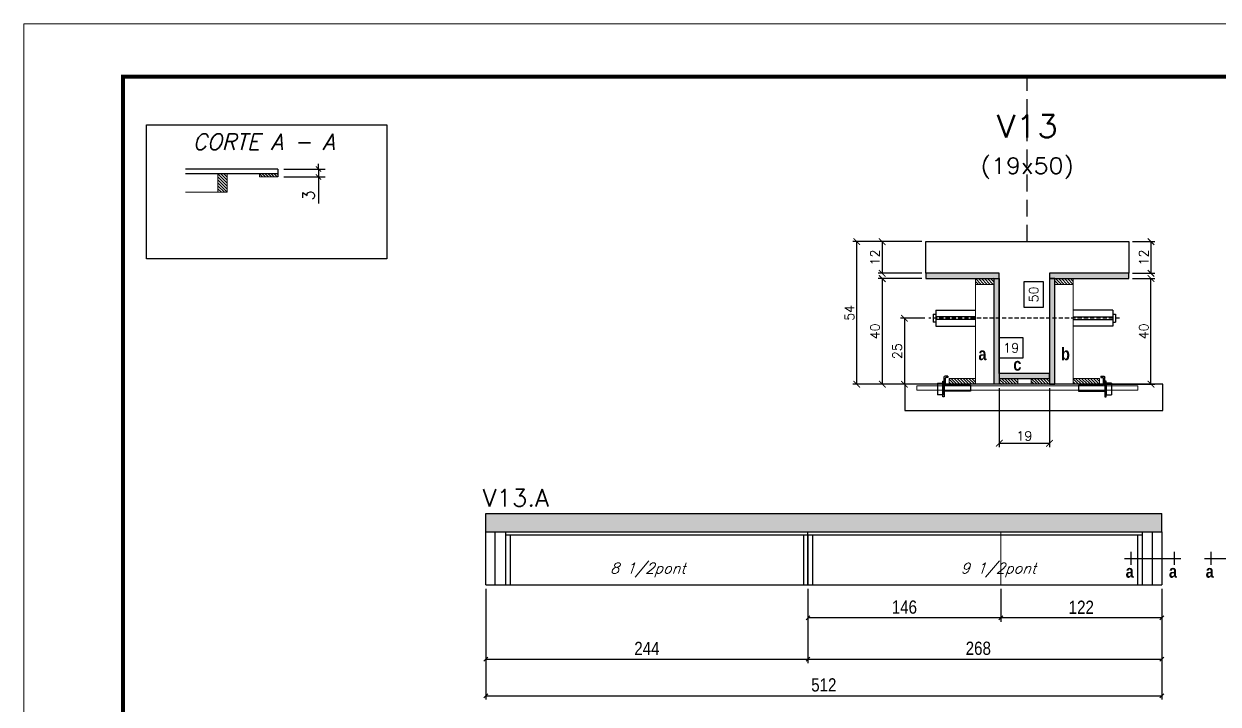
# Model space of a CAD drawing. Header units: millimetres. Extents: x 2921 to 9246, y 316 to 11751.
# Drawn here: x 4506 to 5411, y 6593 to 7109 of the extents above; entities that cross this region are included whole.
import ezdxf
from ezdxf.enums import TextEntityAlignment as Align

# ---------------------------------------------------------------- set-up
doc = ezdxf.new("R2010")
doc.units = ezdxf.units.MM
doc.linetypes.add('DASHED', pattern=[0.75, 0.5, -0.25])
doc.linetypes.add('HIDDEN', pattern=[9.525, 6.35, -3.175])
for name, color, linetype in [('1', 3, 'Continuous'), ('barrote', 251, 'Continuous'), ('COTA', 241, 'Continuous'), ('Cota Seção (2x)', 4, 'Continuous'), ('Cotas', 1, 'Continuous'), ('detalhes', 4, 'Continuous'), ('Hachura', 253, 'Continuous'), ('NOMENCLATURA', 7, 'Continuous'), ('Painéis', 200, 'Continuous'), ('presilha', 1, 'Continuous'), ('SARR_2.2x7', 40, 'Continuous'), ('SARR_3.5x7', 81, 'Continuous'), ('TENSOR', 3, 'Continuous'), ('texto', 7, 'Continuous'), ('Texto de Titulo', 7, 'Continuous'), ('Texto Qtd Sarr', 242, 'Continuous')]:
    doc.layers.add(name, color=color, linetype=linetype)
for name, color, linetype, lineweight in [('CONCRETO', 251, 'Continuous', 25), ('Folhas', 255, 'Continuous', 9), ('Madeira', 126, 'Continuous', 18), ('SARRAFO DE PRESSAO', 251, 'DASHED', 9), ('SCO-___-LAJ', 2, 'Continuous', 0), ('TEXTO PILAR', 3, 'Continuous', 15), ('Texto Seção', 7, 'Continuous', 15)]:
    doc.layers.add(name, color=color, linetype=linetype, lineweight=lineweight)
doc.styles.add('COTA TECNICA', font='techl___.ttf', dxfattribs={"height": 10})
doc.styles.add('REGUA-120', font='ROMANS.shx', dxfattribs={"height": 15})
doc.styles.add('Romans', font='romans.shx')
doc.styles.add('TECNICA', font='techb___.ttf', dxfattribs={"height": 10})
doc.dimstyles.new('COTA PARA DETALHES', dxfattribs={"dimtxt": 9, "dimasz": 4, "dimexe": 5, "dimexo": 5, "dimgap": 3, "dimtad": 1, "dimdec": 1, "dimlfac": 0.5, "dimzin": 12, "dimdsep": 46, "dimtxsty": 'Romans', "dimblk": 'ARCHTICK', "dimcen": 10, "dimdle": 5, "dimclrd": 4, "dimclre": 4, "dimclrt": 240, "dimadec": 1, "dimazin": 3, "dimtfac": 1, "dimtdec": 1, "dimtmove": 0, "dimatfit": 3, "dimldrblk": 'ARCHTICK', "dimfxl": 1, "dimtolj": 1, "dimtzin": 12, "dimarcsym": 0})
doc.dimstyles.new('Cota Seção (2x)', dxfattribs={"dimtxt": 7, "dimasz": 5, "dimexe": 3, "dimexo": 3, "dimgap": 2, "dimtad": 3, "dimdec": 1, "dimlfac": 0.5, "dimzin": 12, "dimdsep": 46, "dimtxsty": 'Romans', "dimblk": 'ARCHTICK', "dimcen": 0, "dimclrd": 4, "dimclre": 4, "dimclrt": 1, "dimadec": 1, "dimazin": 3, "dimtfac": 1, "dimtdec": 1, "dimtmove": 0, "dimatfit": 3, "dimldrblk": 'OBLIQUE', "dimfxl": 1, "dimtolj": 1, "dimtzin": 12, "dimarcsym": 0})
doc.dimstyles.new('Cota Seção interna', dxfattribs={"dimtxt": 7, "dimasz": 6, "dimexe": 0.18, "dimexo": 2, "dimgap": -4, "dimtad": 3, "dimdec": 1, "dimlfac": 0.5, "dimzin": 12, "dimdsep": 46, "dimtxsty": 'Romans', "dimblk": 'ARCHTICK', "dimcen": 0.09, "dimse1": 1, "dimse2": 1, "dimsd1": 1, "dimsd2": 1, "dimclrd": 180, "dimclre": 5, "dimclrt": 1, "dimadec": 0, "dimazin": 3, "dimtfac": 1, "dimtdec": 1, "dimtofl": 0, "dimtmove": 0, "dimatfit": 3, "dimldrblk": 'ARCHTICK', "dimfxl": 1, "dimtolj": 1, "dimtzin": 0, "dimarcsym": 0})
doc.dimstyles.new('PAINEL', dxfattribs={"dimtxt": 10, "dimasz": 3, "dimexe": 3, "dimexo": 3, "dimgap": 3, "dimtad": 1, "dimdec": 1, "dimzin": 12, "dimdsep": 46, "dimtxsty": 'COTA TECNICA', "dimblk1": 'OBLIQUE', "dimblk2": 'OBLIQUE', "dimsah": 1, "dimcen": 0.9, "dimclrd": 4, "dimclre": 4, "dimclrt": 240, "dimadec": 1, "dimazin": 3, "dimtfac": 1, "dimtdec": 1, "dimtmove": 0, "dimatfit": 3, "dimfxl": 1, "dimtolj": 1, "dimtzin": 12, "dimarcsym": 0})
pattern_1 = [(315, (28201.551, -1393.844), (1.12253202, 1.12253202), [])]
pattern_2 = [(315, (44.5054, -4580.979), (1.12253202, 1.12253202), [])]

# ---------------------------------------------------------------- blocks, each defined once
blk = doc.blocks.new('9999999999')
at = {"layer": 'Folhas'}
blk.add_lwpolyline([(98138.98, 34190.21), (99623.98, 34190.21), (99623.98, 35240.21), (98138.98, 35240.21)], close=True, dxfattribs=at)
at = {"layer": 'Folhas', "color": 30, "const_width": 3}
blk.add_lwpolyline([(98213.98, 34230.21), (99583.98, 34230.21), (99583.98, 35200.21), (98213.98, 35200.21)], close=True, dxfattribs=at)
blk = doc.blocks.new('_Oblique')
at = {"layer": '1', "color": 0, "lineweight": -2}
blk.add_line((-0.5, -0.5), (0.5, 0.5), dxfattribs=at)
blk = doc.blocks.new('*D672')
at = {"layer": 'COTA', "color": 4, "linetype": 'ByBlock', "lineweight": -2, "transparency": 16777216}
for p, q in [((4856.02, 6680.82), (4856.02, 6624.51)), ((5100.02, 6680.82), (5100.02, 6624.51)), ((4856.02, 6627.51), (5100.02, 6627.51))]:
    blk.add_line(p, q, dxfattribs=at)
at = {"layer": 'Defpoints', "color": 0, "linetype": 'ByBlock', "transparency": 16777216}
for p in [(4856.02, 6683.82), (5100.02, 6683.82), (5100.02, 6627.51)]:
    blk.add_point(p, dxfattribs=at)
at = {"layer": 'COTA', "color": 4, "linetype": 'ByBlock', "lineweight": -2, "transparency": 16777216, "xscale": 3, "yscale": 3, "zscale": 3, "rotation": 180}
blk.add_blockref('_Oblique', (4856.02, 6627.51), dxfattribs=at)
at = {"layer": 'COTA', "color": 4, "linetype": 'ByBlock', "lineweight": -2, "transparency": 16777216, "xscale": 3, "yscale": 3, "zscale": 3}
blk.add_blockref('_Oblique', (5100.02, 6627.51), dxfattribs=at)
at = {"layer": 'COTA', "color": 240, "linetype": 'ByBlock', "transparency": 16777216, "insert": (4978.02, 6635.58), "char_height": 10, "attachment_point": 5, "style": 'COTA TECNICA'}
blk.add_mtext('\\A1;244', dxfattribs=at)
blk = doc.blocks.new('*D1114')
at = {"layer": 'COTA', "color": 4, "linetype": 'ByBlock', "lineweight": -2, "transparency": 16777216}
for p, q in [((4856.02, 6680.82), (4856.02, 6596.78)), ((5368.02, 6680.82), (5368.02, 6596.78)), ((4856.02, 6599.78), (5368.02, 6599.78))]:
    blk.add_line(p, q, dxfattribs=at)
at = {"layer": 'Defpoints', "color": 0, "linetype": 'ByBlock', "transparency": 16777216}
for p in [(4856.02, 6683.82), (5368.02, 6683.82), (5368.02, 6599.78)]:
    blk.add_point(p, dxfattribs=at)
at = {"layer": 'COTA', "color": 4, "linetype": 'ByBlock', "lineweight": -2, "transparency": 16777216, "xscale": 3, "yscale": 3, "zscale": 3, "rotation": 180}
blk.add_blockref('_Oblique', (4856.02, 6599.78), dxfattribs=at)
at = {"layer": 'COTA', "color": 4, "linetype": 'ByBlock', "lineweight": -2, "transparency": 16777216, "xscale": 3, "yscale": 3, "zscale": 3}
blk.add_blockref('_Oblique', (5368.02, 6599.78), dxfattribs=at)
at = {"layer": 'COTA', "color": 240, "linetype": 'ByBlock', "transparency": 16777216, "insert": (5112.02, 6607.89), "char_height": 10, "attachment_point": 5, "style": 'COTA TECNICA'}
blk.add_mtext('\\A1;512', dxfattribs=at)
blk = doc.blocks.new('*D1115')
at = {"layer": 'COTA', "color": 4, "lineweight": -2, "transparency": 16777216}
for p, q in [((5100.02, 6680.82), (5100.02, 6624.51)), ((5368.02, 6680.82), (5368.02, 6624.51)), ((5100.02, 6627.51), (5368.02, 6627.51))]:
    blk.add_line(p, q, dxfattribs=at)
at = {"layer": 'Defpoints', "color": 0, "transparency": 16777216}
for p in [(5100.02, 6683.82), (5368.02, 6683.82), (5368.02, 6627.51)]:
    blk.add_point(p, dxfattribs=at)
at = {"layer": 'COTA', "color": 4, "lineweight": -2, "transparency": 16777216, "xscale": 3, "yscale": 3, "zscale": 3, "rotation": 180}
blk.add_blockref('_Oblique', (5100.02, 6627.51), dxfattribs=at)
at = {"layer": 'COTA', "color": 4, "lineweight": -2, "transparency": 16777216, "xscale": 3, "yscale": 3, "zscale": 3}
blk.add_blockref('_Oblique', (5368.02, 6627.51), dxfattribs=at)
at = {"layer": 'COTA', "color": 240, "transparency": 16777216, "insert": (5229.02, 6635.64), "char_height": 10, "attachment_point": 5, "style": 'COTA TECNICA'}
blk.add_mtext('\\A1;268 ', dxfattribs=at)
blk = doc.blocks.new('*D1121')
at = {"layer": 'Defpoints', "color": 0, "transparency": 16777216}
for p in [(5246.02, 6683.82), (5368.02, 6683.82), (5246.02, 6658.73)]:
    blk.add_point(p, dxfattribs=at)
at = {"layer": 'Painéis', "color": 4, "lineweight": -2, "transparency": 16777216}
for p, q in [((5246.02, 6680.82), (5246.02, 6655.73)), ((5368.02, 6680.82), (5368.02, 6655.73)), ((5368.02, 6658.73), (5246.02, 6658.73))]:
    blk.add_line(p, q, dxfattribs=at)
at = {"layer": 'Painéis', "color": 4, "lineweight": -2, "transparency": 16777216, "xscale": 3, "yscale": 3, "zscale": 3, "rotation": 180}
blk.add_blockref('_Oblique', (5246.02, 6658.73), dxfattribs=at)
at = {"layer": 'Painéis', "color": 4, "lineweight": -2, "transparency": 16777216, "xscale": 3, "yscale": 3, "zscale": 3}
blk.add_blockref('_Oblique', (5368.02, 6658.73), dxfattribs=at)
at = {"layer": 'Painéis', "color": 240, "lineweight": 5, "transparency": 16777216, "insert": (5307.02, 6666.79), "char_height": 10, "attachment_point": 5, "style": 'COTA TECNICA'}
blk.add_mtext('\\A1;122', dxfattribs=at)
blk = doc.blocks.new('*D1122')
at = {"layer": 'Defpoints', "color": 0, "transparency": 16777216}
for p in [(5100.02, 6683.82), (5246.02, 6683.82), (5100.02, 6658.73)]:
    blk.add_point(p, dxfattribs=at)
at = {"layer": 'Painéis', "color": 4, "lineweight": -2, "transparency": 16777216}
for p, q in [((5100.02, 6680.82), (5100.02, 6655.73)), ((5246.02, 6680.82), (5246.02, 6655.73)), ((5246.02, 6658.73), (5100.02, 6658.73))]:
    blk.add_line(p, q, dxfattribs=at)
at = {"layer": 'Painéis', "color": 4, "lineweight": -2, "transparency": 16777216, "xscale": 3, "yscale": 3, "zscale": 3, "rotation": 180}
blk.add_blockref('_Oblique', (5100.02, 6658.73), dxfattribs=at)
at = {"layer": 'Painéis', "color": 4, "lineweight": -2, "transparency": 16777216, "xscale": 3, "yscale": 3, "zscale": 3}
blk.add_blockref('_Oblique', (5246.02, 6658.73), dxfattribs=at)
at = {"layer": 'Painéis', "color": 240, "lineweight": 5, "transparency": 16777216, "insert": (5173.02, 6666.84), "char_height": 10, "attachment_point": 5, "style": 'COTA TECNICA'}
blk.add_mtext('\\A1;146', dxfattribs=at)
blk = doc.blocks.new('titulo1')
at = {"layer": 'Defpoints', "color": 252, "linetype": 'HIDDEN', "ltscale": 2}
blk.add_line((0, 0), (0, 125), dxfattribs=at)
at = {"layer": 'Defpoints', "style": 'Romans', "oblique": 15}
blk.add_attdef('FOLHA', text='', height=10, dxfattribs=at).set_placement((0, 15.58), align=Align.MIDDLE_CENTER)
at = {"layer": 'Texto Qtd Sarr', "color": 3, "style": 'Romans', "oblique": 15}
for tag, height, p in [('TITULO', 17, (0, 71.45)), ('SEÇÃO', 12, (0, 41.55))]:
    blk.add_attdef(tag, text='', height=height, dxfattribs=at).set_placement(p, align=Align.MIDDLE_CENTER)
blk = doc.blocks.new('_ArchTick')
at = {"color": 0, "linetype": 'ByBlock', "const_width": 0.15}
blk.add_lwpolyline([(-0.5, -0.5), (0.5, 0.5)], dxfattribs=at)
blk = doc.blocks.new('*D692')
at = {"layer": 'COTA', "color": 4, "lineweight": -2, "transparency": 16777216}
for p, q in [((5345.93, 6943.8), (5362.8, 6943.8)), ((5359.8, 6943.8), (5359.8, 6919.8)), ((5345.93, 6919.8), (5362.8, 6919.8))]:
    blk.add_line(p, q, dxfattribs=at)
at = {"layer": 'Defpoints', "color": 0, "transparency": 16777216}
for p in [(5342.93, 6943.8), (5342.93, 6919.8), (5359.8, 6919.8)]:
    blk.add_point(p, dxfattribs=at)
at = {"layer": 'COTA', "color": 4, "lineweight": -2, "transparency": 16777216, "xscale": 5, "yscale": 5, "zscale": 5}
for p, rotation in [((5359.8, 6943.8), 90), ((5359.8, 6919.8), 270)]:
    blk.add_blockref('_ArchTick', p, dxfattribs=dict(at, rotation=rotation))
at = {"layer": 'COTA', "color": 1, "transparency": 16777216, "insert": (5354.3, 6931.8), "char_height": 7, "attachment_point": 5, "rotation": 90, "style": 'Romans'}
blk.add_mtext('\\A1;12', dxfattribs=at)
blk = doc.blocks.new('*D693')
at = {"layer": 'COTA', "color": 4, "lineweight": -2, "transparency": 16777216}
for p, q in [((5186.33, 6943.8), (5133.95, 6943.8)), ((5136.95, 6835.8), (5136.95, 6943.8)), ((5208.33, 6835.8), (5133.95, 6835.8))]:
    blk.add_line(p, q, dxfattribs=at)
at = {"layer": 'Defpoints', "color": 0, "transparency": 16777216}
for p in [(5136.95, 6943.8), (5189.33, 6943.8), (5211.33, 6835.8)]:
    blk.add_point(p, dxfattribs=at)
at = {"layer": 'COTA', "color": 4, "lineweight": -2, "transparency": 16777216, "xscale": 5, "yscale": 5, "zscale": 5}
for p, rotation in [((5136.95, 6943.8), 90), ((5136.95, 6835.8), 270)]:
    blk.add_blockref('_ArchTick', p, dxfattribs=dict(at, rotation=rotation))
at = {"layer": 'COTA', "color": 1, "transparency": 16777216, "insert": (5131.45, 6889.8), "char_height": 7, "attachment_point": 5, "rotation": 90, "style": 'Romans'}
blk.add_mtext('\\A1;54', dxfattribs=at)
blk = doc.blocks.new('*D694')
at = {"layer": 'COTA', "color": 4, "lineweight": -2, "transparency": 16777216}
for p, q in [((5345.93, 6915.8), (5362.8, 6915.8)), ((5359.8, 6835.8), (5359.8, 6915.8)), ((5319.53, 6835.8), (5362.8, 6835.8))]:
    blk.add_line(p, q, dxfattribs=at)
at = {"layer": 'Defpoints', "color": 0, "transparency": 16777216}
for p in [(5342.93, 6915.8), (5359.8, 6915.8), (5316.53, 6835.8)]:
    blk.add_point(p, dxfattribs=at)
at = {"layer": 'COTA', "color": 4, "lineweight": -2, "transparency": 16777216, "xscale": 5, "yscale": 5, "zscale": 5}
for p, rotation in [((5359.8, 6915.8), 90), ((5359.8, 6835.8), 270)]:
    blk.add_blockref('_ArchTick', p, dxfattribs=dict(at, rotation=rotation))
at = {"layer": 'COTA', "color": 1, "transparency": 16777216, "insert": (5354.3, 6875.8), "char_height": 7, "attachment_point": 5, "rotation": 90, "style": 'Romans'}
blk.add_mtext('\\A1;40', dxfattribs=at)
blk = doc.blocks.new('*D695')
at = {"layer": 'Cota Seção (2x)', "color": 180, "lineweight": -2, "transparency": 16777216}
for p, q in [((5278.43, 6913.47), (5263.43, 6913.47)), ((5263.43, 6913.47), (5263.43, 6894.13)), ((5278.43, 6894.13), (5278.43, 6913.47)), ((5263.43, 6894.13), (5278.43, 6894.13))]:
    blk.add_line(p, q, dxfattribs=at)
at = {"layer": 'Defpoints', "color": 0, "transparency": 16777216}
for p in [(5282.43, 6943.8), (5293.93, 6943.8), (5293.93, 6843.8)]:
    blk.add_point(p, dxfattribs=at)
at = {"layer": 'Cota Seção (2x)', "color": 1, "transparency": 16777216, "insert": (5270.93, 6903.8), "char_height": 7, "attachment_point": 5, "rotation": 90, "style": 'Romans'}
blk.add_mtext('\\A1;50', dxfattribs=at)
blk = doc.blocks.new('*D696')
at = {"layer": 'COTA', "color": 4, "lineweight": -2, "transparency": 16777216}
for p, q in [((5186.33, 6943.8), (5153.27, 6943.8)), ((5156.27, 6943.8), (5156.27, 6919.8)), ((5186.33, 6919.8), (5153.27, 6919.8))]:
    blk.add_line(p, q, dxfattribs=at)
at = {"layer": 'Defpoints', "color": 0, "transparency": 16777216}
for p in [(5189.33, 6943.8), (5156.27, 6919.8), (5189.33, 6919.8)]:
    blk.add_point(p, dxfattribs=at)
at = {"layer": 'COTA', "color": 4, "lineweight": -2, "transparency": 16777216, "xscale": 5, "yscale": 5, "zscale": 5}
for p, rotation in [((5156.27, 6943.8), 90), ((5156.27, 6919.8), 270)]:
    blk.add_blockref('_ArchTick', p, dxfattribs=dict(at, rotation=rotation))
at = {"layer": 'COTA', "color": 1, "transparency": 16777216, "insert": (5150.77, 6931.8), "char_height": 7, "attachment_point": 5, "rotation": 90, "style": 'Romans'}
blk.add_mtext('\\A1;12', dxfattribs=at)
blk = doc.blocks.new('*D697')
at = {"layer": 'COTA', "color": 4, "lineweight": -2, "transparency": 16777216}
for p, q in [((5186.33, 6915.8), (5153.27, 6915.8)), ((5156.27, 6915.8), (5156.27, 6835.8)), ((5208.33, 6835.8), (5153.27, 6835.8))]:
    blk.add_line(p, q, dxfattribs=at)
at = {"layer": 'Defpoints', "color": 0, "transparency": 16777216}
for p in [(5189.33, 6915.8), (5156.27, 6835.8), (5211.33, 6835.8)]:
    blk.add_point(p, dxfattribs=at)
at = {"layer": 'COTA', "color": 4, "lineweight": -2, "transparency": 16777216, "xscale": 5, "yscale": 5, "zscale": 5}
for p, rotation in [((5156.27, 6915.8), 90), ((5156.27, 6835.8), 270)]:
    blk.add_blockref('_ArchTick', p, dxfattribs=dict(at, rotation=rotation))
at = {"layer": 'COTA', "color": 1, "transparency": 16777216, "insert": (5150.77, 6875.8), "char_height": 7, "attachment_point": 5, "rotation": 90, "style": 'Romans'}
blk.add_mtext('\\A1;40', dxfattribs=at)
blk = doc.blocks.new('PRESILHA METÁLICA 1')
at = {"layer": 'presilha'}
for p, q in [((6, 15.5), (7.5, 15.5)), ((6, -2.5), (6, 15.5)), ((7.5, 10.6), (7.5, 19.9)), ((7.5, 15.5), (7.5, -2.5)), ((12, 21), (8.6, 21)), ((9, 11.6), (9, 18.9)), ((12, 19.5), (9.6, 19.5)), ((12, 21), (12, 19.5)), ((0, 13), (6, 13)), ((0, 13), (0, 0)), ((6, 0), (0, 0)), ((6, 13), (6, 0)), ((37.5, 4.1), (7.5, 4.1)), ((37.5, 11), (9.6, 11)), ((37.5, 11), (37.5, 4.1)), ((7.5, -2.5), (6, -2.5))]:
    blk.add_line(p, q, dxfattribs=at)
for centre, radius, start, end in [((8.6, 19.9), 1.14, 90, 180), ((9.6, 18.9), 0.57, 90, 180), ((9.6, 11.6), 0.57, 180, 270)]:
    blk.add_arc(centre, radius, start, end, dxfattribs=at)
blk = doc.blocks.new('*D698')
at = {"layer": 'COTA', "color": 4, "lineweight": -2, "transparency": 16777216}
for p, q in [((5244.93, 6832.8), (5244.93, 6788.07)), ((5282.93, 6832.8), (5282.93, 6788.07)), ((5244.93, 6791.07), (5282.93, 6791.07))]:
    blk.add_line(p, q, dxfattribs=at)
at = {"layer": 'Defpoints', "color": 0, "transparency": 16777216}
for p in [(5244.93, 6835.8), (5282.93, 6835.8), (5282.93, 6791.07)]:
    blk.add_point(p, dxfattribs=at)
at = {"layer": 'COTA', "color": 4, "lineweight": -2, "transparency": 16777216, "xscale": 5, "yscale": 5, "zscale": 5, "rotation": 180}
blk.add_blockref('_ArchTick', (5244.93, 6791.07), dxfattribs=at)
at = {"layer": 'COTA', "color": 4, "lineweight": -2, "transparency": 16777216, "xscale": 5, "yscale": 5, "zscale": 5}
blk.add_blockref('_ArchTick', (5282.93, 6791.07), dxfattribs=at)
at = {"layer": 'COTA', "color": 1, "transparency": 16777216, "insert": (5263.93, 6796.57), "char_height": 7, "attachment_point": 5, "style": 'Romans'}
blk.add_mtext('\\A1;19', dxfattribs=at)
blk = doc.blocks.new('*D1123')
at = {"layer": 'COTA', "color": 4, "lineweight": -2, "transparency": 16777216}
for p, q in [((5188.63, 6885.77), (5170.07, 6885.77)), ((5173.07, 6885.77), (5173.07, 6835.8)), ((5188.63, 6835.8), (5170.07, 6835.8))]:
    blk.add_line(p, q, dxfattribs=at)
at = {"layer": 'Defpoints', "color": 0, "transparency": 16777216}
for p in [(5191.63, 6885.77), (5173.07, 6835.8), (5191.63, 6835.8)]:
    blk.add_point(p, dxfattribs=at)
at = {"layer": 'COTA', "color": 4, "lineweight": -2, "transparency": 16777216, "xscale": 5, "yscale": 5, "zscale": 5}
for p, rotation in [((5173.07, 6885.77), 90), ((5173.07, 6835.8), 270)]:
    blk.add_blockref('_ArchTick', p, dxfattribs=dict(at, rotation=rotation))
at = {"layer": 'COTA', "color": 1, "transparency": 16777216, "insert": (5167.57, 6860.78), "char_height": 7, "attachment_point": 5, "rotation": 90, "style": 'Romans'}
blk.add_mtext('\\A1;25', dxfattribs=at)
blk = doc.blocks.new('*D699')
at = {"layer": 'Cota Seção (2x)', "color": 180, "lineweight": -2, "transparency": 16777216}
for p, q in [((5262.93, 6870.8), (5244.93, 6870.8)), ((5244.93, 6870.8), (5244.93, 6855.8)), ((5262.93, 6855.8), (5262.93, 6870.8)), ((5244.93, 6855.8), (5262.93, 6855.8))]:
    blk.add_line(p, q, dxfattribs=at)
at = {"layer": 'Defpoints', "color": 0, "transparency": 16777216}
for p in [(5282.93, 6851.8), (5244.93, 6835.8), (5282.93, 6835.8)]:
    blk.add_point(p, dxfattribs=at)
at = {"layer": 'Cota Seção (2x)', "color": 1, "transparency": 16777216, "insert": (5253.93, 6863.3), "char_height": 7, "attachment_point": 5, "style": 'Romans'}
blk.add_mtext('\\A1;19', dxfattribs=at)
blk = doc.blocks.new('*D281')
at = {"layer": 'COTA', "color": 4, "lineweight": -2, "transparency": 16777216}
for p, q in [((4729.29, 6998.8), (4729.29, 7002.8)), ((4702.94, 6998.8), (4734.29, 6998.8)), ((4702.94, 6992.8), (4734.29, 6992.8)), ((4729.29, 6998.8), (4729.29, 6992.8)), ((4729.29, 6992.8), (4729.29, 6972.8))]:
    blk.add_line(p, q, dxfattribs=at)
at = {"layer": 'Defpoints', "color": 0, "transparency": 16777216}
for p in [(4697.94, 6998.8), (4697.94, 6992.8), (4729.29, 6992.8)]:
    blk.add_point(p, dxfattribs=at)
at = {"layer": 'COTA', "color": 4, "lineweight": -2, "transparency": 16777216, "xscale": 4, "yscale": 4, "zscale": 4}
for p, rotation in [((4729.29, 6998.8), 270), ((4729.29, 6992.8), 90)]:
    blk.add_blockref('_ArchTick', p, dxfattribs=dict(at, rotation=rotation))
at = {"layer": 'COTA', "color": 240, "transparency": 16777216, "insert": (4721.79, 6978.8), "char_height": 9, "attachment_point": 5, "rotation": 90, "style": 'Romans'}
blk.add_mtext('\\A1;3', dxfattribs=at)

msp = doc.modelspace()

# ---------------------------------------------------------------- hatches: boundary and pattern name
at = {"layer": 'COTA', "linetype": 'ByBlock'}
h = msp.add_hatch(dxfattribs=at)
h.set_pattern_fill('AR-CONC', color=256, scale=0.03)
h.set_pattern_definition([(50, (-126612.342, -27160.1353), (5.46554007, -0.47817257), [0.5715, -6.2865]), (355, (-126612.342, -27160.1353), (-1.05730264, 5.73170536), [0.4572, -5.02921753]), (100.4514447, (-126611.8865, -27160.175), (4.40823741, 5.25353256), [0.48570026, -5.34270734]), (46.1842, (-126612.342, -27158.611), (8.13237123, -1.26126984), [0.85725, -9.42975]), (96.6355576, (-126611.664, -27158.716), (7.122124, 7.42278374), [0.7285507, -8.01406824]), (351.184151, (-126612.342, -27158.611), (7.122124, 7.42278374), [0.685799, -7.54379196]), (21, (-126611.58, -27158.9923), (4.54843174, -3.06795595), [0.5715, -6.2865]), (326, (-126611.58, -27158.9923), (1.85406085, 5.52563898), [0.4572, -5.0292]), (71.451445, (-126611.201, -27159.248), (6.40249258, 2.45768307), [0.48570026, -5.34269813]), (37.5, (-126612.342, -27160.1353), (0.092658098, 2.536651166), [0, -4.96824, 0, -5.1054, 0, -5.04825]), (7.5, (-126612.342, -27160.1353), (2.004589875, 3.005417245), [0, -2.91084, 0, -4.85394, 0, -1.92405]), (327.5, (-126614.0413, -27160.1353), (4.067717855, -0.17186232), [0, -1.905, 0, -5.9436, 0, -7.8867]), (317.5, (-126614.8033, -27160.1353), (4.44387544, 0.76279473), [0, -2.4765, 0, -3.94716, 0, -5.6007])])
h.paths.add_polyline_path([(5368.02, 6723.82), (5368.02, 6737.82), (4856.02, 6737.82), (4856.02, 6723.82)])
at = {"layer": 'Hachura'}
h = msp.add_hatch(dxfattribs=at)
h.set_pattern_fill('ANSI31', color=256, scale=0.5, angle=270, style=0)
h.set_pattern_definition(pattern_2)
h.paths.add_polyline_path([(4660.09, 6995.2), (4653.09, 6995.2), (4653.09, 6981.2), (4660.09, 6981.2)])
h = msp.add_hatch(dxfattribs=at)
h.set_pattern_fill('ANSI31', color=256, scale=0.5, angle=270, style=0)
h.set_pattern_definition(pattern_2)
h.paths.add_polyline_path([(4684.47, 6995.2), (4684.47, 6992.8), (4698.45, 6992.8), (4698.45, 6995.2)])
h = msp.add_hatch(color=256, dxfattribs=at)
h.dxf.hatch_style = 1
h.paths.add_polyline_path([(5244.93, 6915.8), (5244.93, 6919.8), (5189.33, 6919.8), (5189.33, 6915.8)])
h = msp.add_hatch(color=256, dxfattribs=at)
h.dxf.hatch_style = 1
h.paths.add_polyline_path([(5244.93, 6919.8), (5240.93, 6919.8), (5240.93, 6835.8), (5244.93, 6835.8)])
h = msp.add_hatch(color=256, dxfattribs=at)
h.dxf.hatch_style = 1
h.paths.add_polyline_path([(5286.93, 6919.8), (5282.93, 6919.8), (5282.93, 6835.8), (5286.93, 6835.8)])
h = msp.add_hatch(color=256, dxfattribs=at)
h.dxf.hatch_style = 1
h.paths.add_polyline_path([(5342.93, 6915.8), (5342.93, 6919.8), (5282.93, 6919.8), (5282.93, 6915.8)])
h = msp.add_hatch(dxfattribs=at)
h.set_pattern_fill('ANSI31', color=256, scale=0.5, angle=270, style=0)
h.set_pattern_definition([(315, (28201.551, -1391.844), (1.12253202, 1.12253202), [])])
h.paths.add_polyline_path([(5240.93, 6911.4), (5240.93, 6915.8), (5226.93, 6915.8), (5226.93, 6911.4)])
h = msp.add_hatch(dxfattribs=at)
h.set_pattern_fill('ANSI31', color=256, scale=0.5, angle=270, style=0)
h.set_pattern_definition([(315, (28201.551, -1391.844), (1.12253202, 1.12253202), [])])
h.paths.add_polyline_path([(5286.93, 6911.4), (5286.93, 6915.8), (5300.93, 6915.8), (5300.93, 6911.4)])
h = msp.add_hatch(dxfattribs=at)
h.set_pattern_fill('ANSI31', color=256, scale=0.5, angle=270, style=0)
h.set_pattern_definition([(315, (28201.551, -1393.844), (1.12253202, 1.12253202), [])])
h.paths.add_polyline_path([(5206.93, 6835.8), (5206.93, 6840.2), (5226.93, 6840.2), (5226.93, 6835.8)])
h = msp.add_hatch(color=256, dxfattribs=at)
h.dxf.hatch_style = 1
h.paths.add_polyline_path([(5282.93, 6840.2), (5282.93, 6843.8), (5244.93, 6843.8), (5244.93, 6840.2)])
h = msp.add_hatch(dxfattribs=at)
h.set_pattern_fill('ANSI31', color=256, scale=0.5, angle=270, style=0)
h.set_pattern_definition(pattern_1)
h.paths.add_polyline_path([(5244.93, 6835.8), (5244.93, 6840.2), (5258.93, 6840.2), (5258.93, 6835.8)])
h = msp.add_hatch(dxfattribs=at)
h.set_pattern_fill('ANSI31', color=256, scale=0.5, angle=270, style=0)
h.set_pattern_definition(pattern_1)
h.paths.add_polyline_path([(5282.93, 6835.8), (5282.93, 6840.2), (5268.93, 6840.2), (5268.93, 6835.8)])
h = msp.add_hatch(dxfattribs=at)
h.set_pattern_fill('ANSI31', color=256, scale=0.5, angle=270, style=0)
h.set_pattern_definition(pattern_1)
h.paths.add_polyline_path([(5320.93, 6835.8), (5320.93, 6840.2), (5300.93, 6840.2), (5300.93, 6835.8)])

# ---------------------------------------------------------------- linework, layer by layer
at = {"ltscale": 3}
for p, q in [((5194.93, 6888.77), (5194.93, 6882.77)), ((5194.93, 6888.77), (5196.93, 6888.77)), ((5196.93, 6891.77), (5196.93, 6879.77)), ((5196.93, 6891.77), (5226.93, 6891.77)), ((5226.93, 6886.77), (5196.93, 6886.77)), ((5226.93, 6884.77), (5196.93, 6884.77)), ((5330.93, 6891.77), (5300.93, 6891.77)), ((5300.93, 6886.77), (5330.93, 6886.77)), ((5300.93, 6884.77), (5330.93, 6884.77)), ((5330.93, 6891.77), (5330.93, 6879.77)), ((5330.93, 6888.77), (5332.93, 6888.77)), ((5332.93, 6888.77), (5332.93, 6882.77)), ((5196.93, 6882.77), (5194.93, 6882.77)), ((5196.93, 6879.77), (5226.93, 6879.77)), ((5330.93, 6879.77), (5300.93, 6879.77)), ((5330.93, 6882.77), (5332.93, 6882.77))]:
    msp.add_line(p, q, dxfattribs=at)
at = {"layer": 'barrote'}
msp.add_lwpolyline([(5173.48, 6815.8), (5368.66, 6815.8), (5368.66, 6835.8), (5173.48, 6835.8)], close=True, dxfattribs=at)
at = {"layer": 'CONCRETO'}
msp.add_lwpolyline([(5189.33, 6919.8), (5189.33, 6943.8), (5342.93, 6943.8), (5342.93, 6919.8), (5282.93, 6919.8), (5282.93, 6843.8), (5244.93, 6843.8), (5244.93, 6919.8)], close=True, dxfattribs=at)
at = {"layer": 'COTA', "linetype": 'ByBlock'}
for p, q in [((4856.02, 6737.82), (5368.02, 6737.82)), ((4856.02, 6723.82), (4856.02, 6737.82)), ((5368.02, 6723.82), (5368.02, 6737.82))]:
    msp.add_line(p, q, dxfattribs=at)
at = {"layer": 'Cotas', "linetype": 'HIDDEN', "ltscale": 50}
msp.add_lwpolyline([(4599.1, 7032.2), (4781.07, 7032.2), (4781.07, 6930.76), (4599.1, 6930.76)], close=True, dxfattribs=at)
at = {"layer": 'Madeira'}
msp.add_lwpolyline([(4660.09, 6995.2), (4660.09, 6981.2), (4628.61, 6981.2)], dxfattribs=at)
for points in [[(4660.09, 6981.2), (4660.09, 6995.2), (4653.09, 6995.2), (4653.09, 6981.2)], [(4684.47, 6995.2), (4698.45, 6995.2), (4698.45, 6992.8), (4684.47, 6992.8)], [(5240.93, 6911.4), (5240.93, 6915.8), (5226.93, 6915.8), (5226.93, 6911.4)], [(5240.93, 6915.8), (5226.93, 6915.8), (5226.93, 6835.8), (5240.93, 6835.8)], [(5286.93, 6911.4), (5286.93, 6915.8), (5300.93, 6915.8), (5300.93, 6911.4)], [(5286.93, 6915.8), (5300.93, 6915.8), (5300.93, 6835.8), (5286.93, 6835.8)], [(5206.93, 6835.8), (5206.93, 6840.2), (5226.93, 6840.2), (5226.93, 6835.8)], [(5244.93, 6835.8), (5244.93, 6840.2), (5258.93, 6840.2), (5258.93, 6835.8)], [(5282.93, 6835.8), (5282.93, 6840.2), (5268.93, 6840.2), (5268.93, 6835.8)], [(5320.93, 6835.8), (5320.93, 6840.2), (5300.93, 6840.2), (5300.93, 6835.8)]]:
    msp.add_lwpolyline(points, close=True, dxfattribs=at)
at = {"layer": 'NOMENCLATURA', "linetype": 'Continuous'}
for p, q in [((5339.64, 6703.82), (5382.4, 6703.82)), ((5344.64, 6708.8), (5344.64, 6698.84)), ((5377.4, 6708.8), (5377.4, 6698.84)), ((5400.25, 6703.82), (5443.02, 6703.82)), ((5405.25, 6708.8), (5405.25, 6698.84))]:
    msp.add_line(p, q, dxfattribs=at)
at = {"layer": 'Painéis', "linetype": 'ByBlock'}
for p, q in [((4698.45, 6998.8), (4628.59, 6998.8)), ((4698.45, 6995.2), (4628.61, 6995.2)), ((4698.45, 6998.8), (4698.45, 6992.8)), ((4856.02, 6723.82), (5368.02, 6723.82)), ((4856.02, 6683.82), (4856.02, 6723.82)), ((5100.02, 6683.82), (5100.02, 6723.82)), ((5100.02, 6683.82), (5100.02, 6723.82)), ((5368.02, 6723.82), (5368.02, 6683.82)), ((4856.02, 6683.82), (5368.02, 6683.82))]:
    msp.add_line(p, q, dxfattribs=at)
at = {"layer": 'Painéis', "lineweight": 5}
msp.add_line((5246.02, 6683.82), (5246.02, 6723.82), dxfattribs=at)
at = {"layer": 'Painéis'}
for points in [[(5244.93, 6915.8), (5244.93, 6919.8), (5189.33, 6919.8), (5189.33, 6915.8)], [(5342.93, 6915.8), (5342.93, 6919.8), (5282.93, 6919.8), (5282.93, 6915.8)], [(5240.93, 6915.8), (5244.93, 6915.8), (5244.93, 6835.8), (5240.93, 6835.8)], [(5286.93, 6915.8), (5282.93, 6915.8), (5282.93, 6835.8), (5286.93, 6835.8)], [(5282.93, 6840.2), (5282.93, 6843.8), (5244.93, 6843.8), (5244.93, 6840.2)]]:
    msp.add_lwpolyline(points, close=True, dxfattribs=at)
at = {"layer": 'SARR_2.2x7', "linetype": 'Continuous'}
for p, q in [((4863.02, 6683.82), (4863.02, 6723.82)), ((4871.02, 6721.62), (5100.02, 6721.62)), ((5100.02, 6721.62), (5353.02, 6721.62)), ((5361.02, 6683.82), (5361.02, 6723.82))]:
    msp.add_line(p, q, dxfattribs=at)
at = {"layer": 'SARR_3.5x7'}
for p, q in [((4871.02, 6723.82), (4871.02, 6683.82)), ((4874.52, 6721.62), (4874.52, 6683.82)), ((5096.52, 6721.62), (5096.52, 6683.82)), ((5100.02, 6721.62), (5100.02, 6683.82)), ((5100.02, 6721.62), (5100.02, 6683.82)), ((5103.52, 6721.62), (5103.52, 6683.82)), ((5349.52, 6721.62), (5349.52, 6683.82)), ((5353.02, 6723.82), (5353.02, 6683.82)), ((4871.02, 6683.82), (4874.52, 6683.82)), ((5096.52, 6683.82), (5100.02, 6683.82)), ((5100.02, 6683.82), (5103.52, 6683.82))]:
    msp.add_line(p, q, dxfattribs=at)
at = {"layer": 'SCO-___-LAJ', "color": 1}
msp.add_lwpolyline([(5182.48, 6834.47), (5349.78, 6834.47), (5349.78, 6831.27), (5182.48, 6831.27)], close=True, dxfattribs=at)
at = {"layer": 'TENSOR', "linetype": 'HIDDEN', "ltscale": 0.5}
msp.add_line((5335.93, 6885.77), (5191.63, 6885.77), dxfattribs=at)

# ---------------------------------------------------------------- block references
at = {"layer": 'presilha', "yscale": 0.6666666666666666, "zscale": 0.6666666666666666}
for p, xscale in [((5198.06, 6827.83), 0.6666666666666666), ((5329.8, 6827.83), -0.6666666666666666)]:
    msp.add_blockref('PRESILHA METÁLICA 1', p, dxfattribs=dict(at, xscale=xscale))
at = {"layer": 'SARRAFO DE PRESSAO', "color": 6, "linetype": 'ByBlock'}
msp.add_blockref('9999999999', (-93632.85, -28131.41), dxfattribs=at)
at = {"layer": 'Texto Seção'}
ref = msp.add_blockref('titulo1', (5266.13, 6943.8), dxfattribs=at)
ref.add_attrib('TITULO', 'V13', dxfattribs={"layer": 'Texto de Titulo', "color": 7, "height": 17, "style": 'Romans', "width": 1.1}).set_placement((5266.13, 7031.3), align=Align.MIDDLE_CENTER)
ref.add_attrib('SEÇÃO', '(19x50)', dxfattribs={"layer": 'Texto de Titulo', "color": 7, "height": 12, "style": 'Romans', "width": 1.1}).set_placement((5266.13, 7001.3), align=Align.MIDDLE_CENTER)

# ---------------------------------------------------------------- texts
at = {"layer": 'detalhes', "style": 'TECNICA'}
for s, p in [('a', (5229.1, 6854)), ('b', (5291.65, 6853.99)), ('c', (5255.53, 6846.04)), ('a', (5340.63, 6689.16)), ('a', (5373.41, 6689.16)), ('a', (5401.25, 6689.16))]:
    msp.add_text(s, height=9.6, dxfattribs=at).set_placement(p)
at = {"layer": 'texto', "color": 2, "char_height": 8, "attachment_point": 5, "style": 'Romans'}
for s, insert in [('{\\Q19;\\C256;8 1/2pont}', (4978.68, 6695.04)), ('{\\Q19;\\C256;9 1/2pont}', (5244.24, 6695.04))]:
    msp.add_mtext(s, dxfattribs=dict(at, insert=insert))
at = {"layer": 'TEXTO PILAR', "color": 3, "style": 'Romans', "oblique": 15}
msp.add_text('CORTE A - A', height=12, dxfattribs=at).set_placement((4687.73, 7019.46), align=Align.MIDDLE)
at = {"layer": 'Texto Seção', "style": 'REGUA-120', "width": 1.05}
msp.add_text('V13.A', height=13, dxfattribs=at).set_placement((4853.56, 6743.14))

# ---------------------------------------------------------------- dimensions: what is measured, and where the dimension line sits
at = {"layer": 'COTA'}
for base, p1, p2, dimstyle, picture, middle in [((4729.29, 6992.8), (4697.94, 6998.8), (4697.94, 6992.8), 'COTA PARA DETALHES', '*D281', (4721.79, 6978.8)), ((5136.95, 6943.8), (5211.33, 6835.8), (5189.33, 6943.8), 'Cota Seção (2x)', '*D693', (5131.45, 6889.8)), ((5156.27, 6919.8), (5189.33, 6943.8), (5189.33, 6919.8), 'Cota Seção (2x)', '*D696', (5150.77, 6931.8)), ((5359.8, 6919.8), (5342.93, 6943.8), (5342.93, 6919.8), 'Cota Seção (2x)', '*D692', (5354.3, 6931.8)), ((5156.27, 6835.8), (5189.33, 6915.8), (5211.33, 6835.8), 'Cota Seção (2x)', '*D697', (5150.77, 6875.8)), ((5359.8, 6915.8), (5316.53, 6835.8), (5342.93, 6915.8), 'Cota Seção (2x)', '*D694', (5354.3, 6875.8)), ((5173.07, 6835.8), (5191.63, 6885.77), (5191.63, 6835.8), 'Cota Seção (2x)', '*D1123', (5167.57, 6860.78))]:
    dim = msp.add_linear_dim(base=base, p1=p1, p2=p2, angle=90, dimstyle=dimstyle, dxfattribs=at)
    dim.commit()
    dim.dimension.update_dxf_attribs({"geometry": picture, "text_midpoint": middle})
dim = msp.add_linear_dim(base=(5282.93, 6791.07), p1=(5244.93, 6835.8), p2=(5282.93, 6835.8), dimstyle='Cota Seção (2x)', dxfattribs=at)
dim.commit()
dim.dimension.update_dxf_attribs({"geometry": '*D698', "text_midpoint": (5263.93, 6796.57)})
at = {"layer": 'COTA', "linetype": 'ByBlock'}
for base, p2, picture, middle in [((5100.02, 6627.51), (5100.02, 6683.82), '*D672', (4978.02, 6635.58)), ((5368.02, 6599.78), (5368.02, 6683.82), '*D1114', (5112.02, 6607.89))]:
    dim = msp.add_linear_dim(base=base, p1=(4856.02, 6683.82), p2=p2, dimstyle='PAINEL', dxfattribs=at)
    dim.commit()
    dim.dimension.update_dxf_attribs({"geometry": picture, "text_midpoint": middle})
at = {"layer": 'COTA'}
dim = msp.add_linear_dim(base=(5368.02, 6627.51), p1=(5100.02, 6683.82), p2=(5368.02, 6683.82), text='<> ', dimstyle='PAINEL', dxfattribs=at)
dim.commit()
dim.dimension.update_dxf_attribs({"geometry": '*D1115', "text_midpoint": (5229.02, 6627.51), "dimtype": 160})
at = {"layer": 'Cota Seção (2x)'}
dim = msp.add_linear_dim(base=(5282.43, 6943.8), p1=(5293.93, 6843.8), p2=(5293.93, 6943.8), angle=90, dimstyle='Cota Seção interna', dxfattribs=at)
dim.commit()
dim.dimension.update_dxf_attribs({"geometry": '*D695', "text_midpoint": (5282.43, 6903.8), "dimtype": 160})
dim = msp.add_linear_dim(base=(5282.93, 6851.8), p1=(5244.93, 6835.8), p2=(5282.93, 6835.8), dimstyle='Cota Seção interna', dxfattribs=at)
dim.commit()
dim.dimension.update_dxf_attribs({"geometry": '*D699', "text_midpoint": (5253.93, 6851.8), "dimtype": 160})
at = {"layer": 'Painéis', "lineweight": 5}
for base, p1, p2, picture, middle in [((5100.02, 6658.73), (5246.02, 6683.82), (5100.02, 6683.82), '*D1122', (5173.02, 6666.84)), ((5246.02, 6658.73), (5368.02, 6683.82), (5246.02, 6683.82), '*D1121', (5307.02, 6666.79))]:
    dim = msp.add_linear_dim(base=base, p1=p1, p2=p2, angle=180, dimstyle='PAINEL', dxfattribs=at)
    dim.commit()
    dim.dimension.update_dxf_attribs({"geometry": picture, "text_midpoint": middle})

doc.saveas('drawing.dxf')
